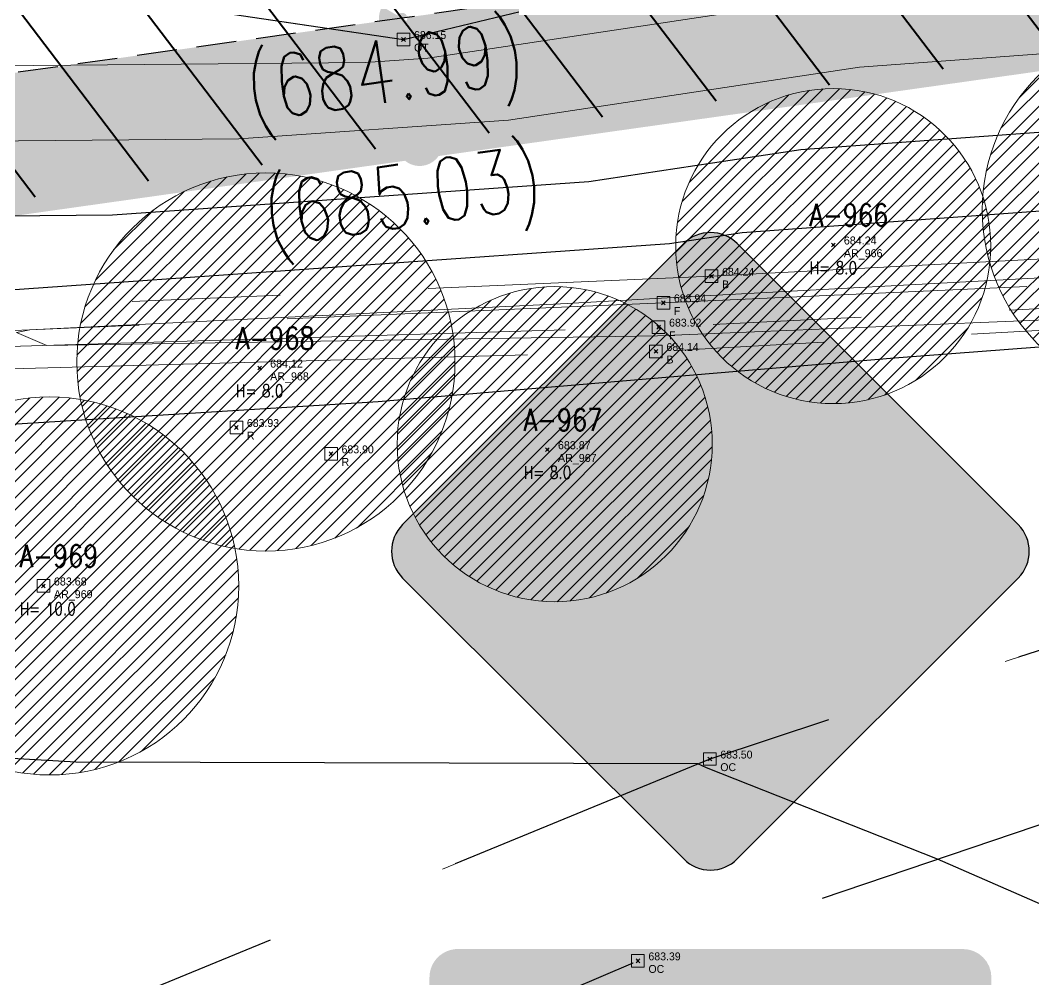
# Model space of a CAD drawing. Extents: x 350769 to 354978, y 6304672 to 6307963.
# Drawn here: x 352659.55 to 352675.63, y 6306005.84 to 6306021.07 of the extents above; entities that cross this region are included whole.
import ezdxf

# ---------------------------------------------------------------- set-up
doc = ezdxf.new("R2010")
doc.units = 0
doc.header["$PDMODE"] = 35
doc.header["$PDSIZE"] = 0.03
for name, pattern in [('CENTER', [50.800000000000004, 31.75, -6.35, 6.35, -6.35]), ('CONTINUOS', [0]), ('DASHDOT', [1, 0.5, -0.25, 0, -0.25]), ('DASHED', [19.049999999999997, 12.7, -6.35]), ('HIDDEN', [9.524999999999999, 6.35, -3.175]), ('PHANTOM', [23.500000000000004, 11.75, -2.35, 2.35, -2.35, 2.35, -2.35])]:
    doc.linetypes.add(name, pattern=pattern)
doc.layers.get('Defpoints').update_dxf_attribs({"linetype": 'CONTINUOUS'})
for name, color, linetype in [('00-S2_ALL AREA APORTANTES', 150, 'CONTINUOUS'), ('00_Señal proy 01', 7, 'CONTINUOUS'), ('01_Dem Ext_Transl_niv.anillo', 130, 'CONTINUOUS'), ('02_Geo ext_Acotamiento', 7, 'CONTINUOUS'), ('02_Geo ext_Eje', 4, 'CONTINUOUS'), ('02_Geo ext_Geometria', 2, 'CONTINUOUS'), ('03_Pav ext_HCV', 34, 'CONTINUOUS'), ('03_Pav ext_Vereda HC', 42, 'CONTINUOUS'), ('03_S2_Pav ext_Borde vereda', 7, 'CONTINUOUS'), ('03_S3_Pav ext_Cota', 2, 'CONTINUOUS'), ('1-ARBOL H1', 7, 'CONTINUOUS'), ('1-ARBOL H2', 1, 'CONTINUOUS'), ('1-ARBOL H3', 241, 'CONTINUOUS'), ('1-ARBOL NOMBRE', 3, 'CONTINUOUS'), ('1-ARBOL PTO', 7, 'CONTINUOUS'), ('1-CAMINO DE TIERRA', 252, 'HIDDEN'), ('1-CANAL', 150, 'PHANTOM'), ('3-CANAL FDO', 141, 'PHANTOM'), ('3-TALUD', 252, 'DASHED'), ('C-TINN', 5, 'CONTINUOUS'), ('C-TOPO-MAJR', 9, 'CONTINUOUS'), ('C-TOPO-MINR', 8, 'CONTINUOUS'), ('MOLINO - SENAMARILLO', 252, 'CONTINUOUS'), ('MOLINO - SENNEGRO', 250, 'CONTINUOUS'), ('SENAMARILLO', 252, 'CONTINUOUS'), ('SENNEGRO', 250, 'CONTINUOUS'), ('V-NODE-TEXT DIC 2012', 31, 'CONTINUOUS')]:
    doc.layers.add(name, color=color, linetype=linetype)
doc.layers.add('0_ASD_LINEA OFICIAL', color=253, linetype='DASHDOT', lineweight=20)
doc.layers.add('0_ASD_TOPOGRAFIA_ELEMENTOS', color=9, linetype='CONTINUOS', lineweight=5, true_color=0xbdbdbd)
doc.layers.get('00_Señal proy 01').off()
doc.styles.add('JPG_2MM', font='simplex.shx', dxfattribs={"height": 1})
doc.styles.add('ROMANS', font='romans.shx', dxfattribs={"width": 0.65})
doc.dimstyles.new('Principal', dxfattribs={"dimscale": 0, "dimtxt": 2, "dimasz": 2, "dimexe": 1, "dimexo": 1, "dimtad": 1, "dimrnd": 0.05, "dimzin": 1, "dimtxsty": 'ROMANS', "dimcen": 2.5, "dimclrt": 2, "dimaunit": 2, "dimadec": 0, "dimazin": 0, "dimtfac": 1, "dimtmove": 0, "dimatfit": 3, "dimfxl": 1, "dimfxlon": 1, "dimarcsym": 0})
pattern_1 = [(0, (0, 0), (0.15875, 0.3175), [0, -0.3175])]

# ---------------------------------------------------------------- blocks, each defined once
blk = doc.blocks.new('PO-14')
at = {"layer": 'MOLINO - SENAMARILLO'}
h = blk.add_hatch(color=40, dxfattribs=at)
h.dxf.hatch_style = 1
edge = h.paths.add_edge_path()
edge.add_line((-4.007261750440309, 0.2364709452709612), (4.007261751038225, 0.2364709433863505))
edge.add_arc((4.007261750748901, -0.2139499017271347), 0.4504208451134852, -3.680349891510559e-08, 89.99999996319639, ccw=False)
edge.add_line((4.457682595862387, -0.2139499020164597), (4.45768259327625, -2.658997619611693))
edge.add_arc((4.007261748947419, -2.65899762056515), 0.4504208443288302, -89.9999997974407, 1.2128447224313277e-07, ccw=False)
edge.add_line((4.007261750539804, -3.109418464893979), (-4.00726175093873, -3.109418462943821))
edge.add_arc((-4.007261750682177, -2.658997617863109), 0.4504208450807128, 179.9999999673655, 269.9999999673654, ccw=False)
edge.add_line((-4.45768259576289, -2.658997617606558), (-4.457682597399987, -0.2139499000117651))
edge.add_arc((-4.007261751532735, -0.2139499005962899), 0.4504208458672514, 89.99999986103768, 179.9999999256454, ccw=False)
at = {"layer": 'MOLINO - SENNEGRO'}
h = blk.add_hatch(color=256, dxfattribs=at)
h.dxf.hatch_style = 1
edge = h.paths.add_edge_path()
edge.add_line((2.217637437535489, -1.864999491607326), (-2.217637440314618, -1.864999490169882))
edge.add_line((-2.217637440314618, -1.864999490169882), (-2.034911951576042, -2.394266539295962))
edge.add_arc((-2.175833365802347, -2.382978972299749), 0.1413727489873345, 237.38515156475, 355.4204819070619, ccw=False)
edge.add_line((-2.252031735397225, -2.502059040435933), (-2.372950399172927, -2.410721873929075))
edge.add_line((-2.372950399172927, -2.410721873929075), (-3.658185595053128, -1.436473758665226))
edge.add_line((-3.658185595053128, -1.436473758665226), (-2.372950398721669, -0.4622256403429074))
edge.add_line((-2.372950398721669, -0.4622256403429073), (-2.252031736348796, -0.3708884759406658))
edge.add_arc((-2.175833366009387, -0.4899685441519583), 0.1413727494518936, 4.579518459802216, 122.6148486730064, ccw=False)
edge.add_line((-2.03491195139228, -0.4786809762163369), (-2.217637438820142, -1.007948025893273))
edge.add_line((-2.217637438820142, -1.007948025893273), (2.217637436808022, -1.007948028232687))
edge.add_line((2.217637436808022, -1.007948028232687), (2.034911950046123, -0.4786809783258321))
edge.add_arc((2.175833364649028, -0.4899685464387704), 0.1413727494518939, 57.38515125490011, 175.4204814681044, ccw=False)
edge.add_line((2.252031735138272, -0.3708884783233559), (2.372950397396218, -0.462225642877748))
edge.add_line((2.372950397396218, -0.462225642877748), (3.658185592501805, -1.436473762817245))
edge.add_line((3.658185592501805, -1.436473762817245), (2.372950395395732, -2.410721876463916))
edge.add_line((2.372950395395732, -2.410721876463916), (2.252031731505102, -2.502059042818624))
edge.add_arc((2.175833362060059, -2.382978974586562), 0.1413727489873338, 184.5795180208444, 302.6148483631562, ccw=False)
edge.add_line((2.034911947819551, -2.394266541405456), (2.217637437535489, -1.864999491607326))
at = {"layer": 'SENAMARILLO'}
h = blk.add_hatch(color=40, dxfattribs=at)
edge = h.paths.add_edge_path()
edge.add_line((4.883599718515017, 6.973786441921517), (0.4246608450523475, 11.43272531538401))
edge.add_arc((-3.9293e-11, 11.0080644702924), 0.6005611265373929, 44.99999999999762, 135.0000000000024)
edge.add_line((-0.4246608451309335, 11.43272531538401), (-4.883599718593426, 6.973786441921517))
edge.add_arc((-4.458938873501785, 6.549125596829876), 0.6005611265374179, 135, 225)
edge.add_line((-4.883599718593426, 6.124464751738236), (-0.4246608451309335, 1.66552587827553))
edge.add_arc((-3.9293e-11, 2.090186723367135), 0.6005611265373929, 224.9999999999976, 315.0000000000024)
edge.add_line((0.4246608450523475, 1.66552587827553), (4.883599718515017, 6.124464751738236))
edge.add_arc((4.458938873423376, 6.549125596829876), 0.6005611265374179, 315, 405)
at = {"layer": 'SENNEGRO'}
h = blk.add_hatch(color=256, dxfattribs=at)
edge = h.paths.add_edge_path()
edge.add_line((4.831642483419785, 6.892786141696901), (0.3727036099570791, 11.35172501515946))
edge.add_arc((0.0143960219110015, 10.99341742711339), 0.5067234505159542, 45, 135)
edge.add_line((-0.3439115661350751, 11.35172501515946), (-4.802850439597568, 6.8927861416969))
edge.add_arc((-4.444542851551419, 6.534478553650824), 0.5067234505159542, 135, 225)
edge.add_line((-4.802850439597496, 6.176170965604746), (-0.3439115661350041, 1.717232092142325))
edge.add_arc((0.0143960219110015, 2.075539680188403), 0.5067234505159542, 225, 315)
edge.add_line((0.3727036099570791, 1.717232092142325), (4.831642483419785, 6.176170965604747))
edge.add_arc((4.473334895373707, 6.534478553650824), 0.5067234505159542, 315, 405)
edge = h.paths.add_edge_path(flags=16)
edge.add_line((4.69893596932873, 6.760079627605846), (0.2399970958660242, 11.21901850106827))
edge.add_arc((0.0143960219110015, 10.99341742711332), 0.3190480984730268, 45, 135)
edge.add_line((-0.2112050520437352, 11.21901850106827), (-4.670143925506228, 6.760079627605845))
edge.add_arc((-4.444542851551419, 6.534478553650895), 0.3190480984730268, 135, 225)
edge.add_line((-4.670143925506441, 6.308877479695944), (-0.2112050520439483, 1.849938606233381))
edge.add_arc((0.0143960219110015, 2.075539680188331), 0.3190480984730268, 225, 315)
edge.add_line((0.2399970958660234, 1.849938606233381), (4.698935969328729, 6.308877479695944))
edge.add_arc((4.473334895373707, 6.534478553650895), 0.3190480984730268, 315, 405)
at = {"layer": 'SENNEGRO', "linetype": 'Continuous'}
for points in [[(-0.7205928540858597, 8.630035524381173), (-1.459597299503693, 8.630035524381173), (-1.291222727787534, 8.946113214795218), (-0.6343454065248926, 8.946113214795218)], [(-0.3551411187928499, 8.630035524381173), (0.3838633266249829, 8.630035524381173), (0.3427997645475296, 8.946113214795218), (-0.3140775567151115, 8.946113214795218)], [(0.7493150619182778, 8.630035524381173), (0.6630676143570255, 8.946113214795218), (1.320014771609538, 8.946113214795218), (1.48831950733611, 8.630035524381173)], [(-2.502527973088226, 4.585693675672042), (-2.350634694994888, 4.975797515409733), (-1.586838473152527, 4.975797515409733), (-1.6895672143366, 4.585693675672042)], [(-1.447306165276518, 4.585693675672042), (-1.356938394309775, 4.975797515409733), (-0.593281844447155, 4.975797515409733), (-0.6343454065248926, 4.585693675672042)], [(-0.3920843574648112, 4.585693675672042), (0.4208764012868151, 4.585693675672042), (0.4208764012868151, 4.975797515409733), (-0.3920843574648112, 4.975797515409733)], [(1.476028373108652, 4.585693675672042), (1.389850761537555, 4.975797515409733), (0.6261942116752195, 4.975797515409733), (0.6631374503471807, 4.585693675672042)], [(2.379356902827022, 4.975797515409733), (1.615560680984944, 4.975797515409733), (1.718289422169017, 4.585833347651907), (2.531250180920359, 4.585833347651907)]]:
    blk.add_hatch(color=256, dxfattribs=at).paths.add_polyline_path(points)
h = blk.add_hatch(color=256, dxfattribs=at)
h.paths.add_polyline_path([(0.2459556692776541, 6.393903600095292, 1), (-0.2171636254553659, 6.393903600095292, 1)])
h.paths.add_polyline_path([(-1.266796185617059, 6.393903600095292, 1), (-1.500595287987145, 6.393903600095292, 1)])
h.paths.add_polyline_path([(1.533866456323517, 6.393903600095292, 1), (1.300066924939283, 6.393903600095292, 1)])
edge = h.paths.add_edge_path()
edge.add_line((-0.2785246925528062, 8.142582039613556), (-0.9794741086624404, 8.142582039613556))
edge.add_line((-0.9794741086622629, 8.142582039613556), (-0.9794741086622629, 8.02769799793169))
edge.add_line((-0.9794741086622629, 8.027697997931707), (-0.7499299707988933, 7.621796778539132))
edge.add_line((-0.7499299707987861, 7.621796778539132), (-1.383695736802067, 6.510691178530188))
edge.add_arc((-1.383496480591313, 6.393804214578671), 0.1168871337865864, 30.632194850782412, 90.0976715322521, ccw=False)
edge.add_line((-1.28292026164275, 6.453361130439419), (-0.6802829201887409, 7.502993690601042))
edge.add_line((-0.6802829201886693, 7.50299369060106), (-0.1446052833406142, 6.562310616361906))
edge.add_line((-0.1446052833404723, 6.562310616361906), (-0.0471889906863055, 6.621544201205669))
edge.add_line((-0.0471889906864122, 6.621544201205669), (-0.5777158810262569, 7.560323738691811))
edge.add_line((-0.5777158810263989, 7.560323738691811), (0.6152417993620929, 7.560323738691811))
edge.add_line((0.6152417993621642, 7.560323738691811), (0.0782204895120986, 6.617401209449117))
edge.add_line((0.0782204895121339, 6.617401209449118), (0.175412836665936, 6.560071161358349))
edge.add_line((0.1754128366659362, 6.560071161358349), (0.7178088385245769, 7.502993690601061))
edge.add_line((0.7178088385244346, 7.50299369060106), (1.316415160972092, 6.453585075939785))
edge.add_arc((1.416686649584556, 6.394105781953622), 0.1165854100718778, 89.97243190046868, 149.3243229564818, ccw=False)
edge.add_line((1.416742745131, 6.510691178530188), (0.7834248701283776, 7.621796778539132))
edge.add_line((0.783424870128484, 7.621796778539132), (0.8817369447841452, 7.794010868311767))
edge.add_line((0.8817369447841452, 7.794010868311767), (1.18518309776449, 7.794010868311767))
edge.add_line((1.185183097764348, 7.794010868311767), (1.185183097764348, 8.027697997931707))
edge.add_line((1.185183097764348, 8.027697997931707), (0.4842336816547138, 7.908894909993635))
edge.add_line((0.4842336816548913, 7.908894909993635), (0.4842336816548913, 7.794010868311768))
edge.add_line((0.4842336816548913, 7.794010868311767), (0.7464738625700502, 7.794010868311767))
edge.add_line((0.7464738625699789, 7.794010868311767), (0.680857830966107, 7.675207780373678))
edge.add_line((0.6808578309662137, 7.675207780373678), (-0.6475868771367739, 7.675207780373678))
edge.add_line((-0.6475868771367734, 7.675207780373678), (-0.8442110264480247, 8.02769799793169))
edge.add_line((-0.8442110264480958, 8.027697997931707), (-0.2785246925526279, 8.027697997931707))
edge.add_line((-0.2785246925528062, 8.027697997931707), (-0.2785246925528062, 8.142582039613556))
h = blk.add_hatch(color=256, dxfattribs=at)
h.paths.add_polyline_path([(-2.314749154526107, 6.393903600095292, 1), (-0.4526423190783824, 6.393903600095292, 1)])
h.paths.add_polyline_path([(-0.5657347967573321, 6.393903600095292, -1), (-2.201656676847157, 6.393903600095292, -1)], flags=16)
h.paths.add_polyline_path([(-1.266796185617059, 6.393903600095292, -1), (-1.500595287987145, 6.393903600095292, -1)], flags=0)
h.paths.add_polyline_path([(0.4859132729075375, 6.393903600095292, 1), (2.348020108355263, 6.393903600095292, 1)])
h.paths.add_polyline_path([(2.234927630676313, 6.393903600095292, -1), (0.5990057505864872, 6.393903600095292, -1)], flags=16)
h.paths.add_polyline_path([(1.533866456323517, 6.393903600095292, -1), (1.300066924939283, 6.393903600095292, -1)], flags=0)
at = {"layer": 'MOLINO - SENNEGRO', "const_width": 0.1801683379612378}
blk.add_lwpolyline([(-4.007261751013832, 6.787499e-10), (4.007261750982622, -1.2058607e-09, -0.4142135623730964), (4.221211651270176, -0.2139499018645643), (4.221211648684038, -2.658997619361577, -0.4142135619576204), (4.007261749703803, -2.872947520301768), (-4.007261750881189, -2.87294751835161, -0.4142135623730955), (-4.221211651170679, -2.658997617741247), (-4.221211652807775, -0.2139498998534344, -0.4142135627033665)], format="xyb", close=True, dxfattribs=at)
at = {"layer": 'SENAMARILLO'}
blk.add_lwpolyline([(4.883599718515017, 6.973786441921517), (0.4246608450523475, 11.43272531538401, 0.4142135623731195), (-0.4246608451309335, 11.43272531538401), (-4.883599718593426, 6.973786441921517, 0.414213562373095), (-4.883599718593426, 6.124464751738236), (-0.4246608451309335, 1.66552587827553, 0.4142135623731195), (0.4246608450523475, 1.66552587827553), (4.883599718515017, 6.124464751738236, 0.414213562373095)], format="xyb", close=True, dxfattribs=at)
blk = doc.blocks.new('*D990')
at = {"layer": '02_Geo ext_Geometria', "color": 0, "lineweight": -2, "transparency": 16777216}
blk.add_line((352576.0221645581, 6306008.910445374), (352574.4402151746, 6306014.447216901), dxfattribs=at)
at = {"layer": '02_Geo ext_Geometria', "color": 0, "transparency": 16777216}
blk.add_solid([(352574.6004690537, 6306014.493004148), (352574.2799612952, 6306014.401429654), (352574.1654916927, 6306015.408740176)], dxfattribs=at)
at = {"layer": 'Defpoints', "color": 0, "transparency": 16777216}
for p in [(352574.1654916927, 6306015.408740176), (352689.6646692034, 6305611.165365393)]:
    blk.add_point(p, dxfattribs=at)
at = {"layer": '02_Geo ext_Geometria', "color": 2, "transparency": 16777216, "insert": (352576.2819173322, 6306011.305507319), "char_height": 1, "attachment_point": 5, "rotation": 285.94553616867836, "style": 'ROMANS'}
blk.add_mtext('R420,40', dxfattribs=at)
blk = doc.blocks.new('*D1163')
at = {"layer": '02_Geo ext_Acotamiento', "color": 0, "lineweight": -2, "transparency": 16777216}
blk.add_line((352570.5029482367, 6306007.291925679), (352568.844169142, 6306012.80616676), dxfattribs=at)
at = {"layer": '02_Geo ext_Acotamiento', "color": 0, "transparency": 16777216}
blk.add_solid([(352569.0037709098, 6306012.854177732), (352568.6845673742, 6306012.758155787), (352568.556103308, 6306013.763777367)], dxfattribs=at)
at = {"layer": 'Defpoints', "color": 0, "transparency": 16777216}
for p in [(352568.556103308, 6306013.763777367), (352689.6646692031, 6305611.165365385)]:
    blk.add_point(p, dxfattribs=at)
at = {"layer": '02_Geo ext_Acotamiento', "color": 2, "transparency": 16777216, "insert": (352570.7293752381, 6306009.690367682), "char_height": 1, "attachment_point": 5, "rotation": 286.742195705533, "style": 'ROMANS'}
blk.add_mtext('R420,40', dxfattribs=at)
blk = doc.blocks.new('A$C27410629')
at = {"layer": '0_ASD_LINEA OFICIAL', "ltscale": 8}
blk.add_lwpolyline([(329.8150799274445, 1226.935406510711, 0.5, 0.5, 0.0079173357297827), (341.9242357289513, 1231.194686628496, 0.5, 0.5, -0.0403444595114676), (405.0949614570582, 1249.329495846422, 0.5, 0.5, 0), (406.0664454449125, 1249.524144371034, 0.5, 0.5, 0), (504.3873910620769, 1263.407003486325, 0, 0, 0)], format="xyseb", dxfattribs=at)
blk = doc.blocks.new('*D1284')
at = {"layer": '02_Geo ext_Acotamiento', "color": 0, "lineweight": -2, "transparency": 16777216}
blk.add_line((352572.3044095019, 6306010.520590674), (352570.7031370797, 6306016.051804774), dxfattribs=at)
at = {"layer": '02_Geo ext_Acotamiento', "color": 0, "transparency": 16777216}
blk.add_solid([(352570.8632301074, 6306016.098151297), (352570.5430440523, 6306016.005458249), (352570.4250579328, 6306017.012362938)], dxfattribs=at)
at = {"layer": 'Defpoints', "color": 0, "transparency": 16777216}
for p in [(352570.4250579328, 6306017.012362938), (352668.7316218592, 6305677.435758144)]:
    blk.add_point(p, dxfattribs=at)
at = {"layer": '02_Geo ext_Acotamiento', "color": 2, "transparency": 16777216, "insert": (352572.5557978822, 6306012.916544995), "char_height": 1, "attachment_point": 5, "rotation": 286.14559560119756, "style": 'ROMANS'}
blk.add_mtext('R353,50', dxfattribs=at)
blk = doc.blocks.new('*D1285')
at = {"layer": '02_Geo ext_Acotamiento', "color": 0, "lineweight": -2, "transparency": 16777216}
blk.add_line((352571.7078493389, 6306017.609632175), (352570.1212967744, 6306023.145086422), dxfattribs=at)
at = {"layer": '02_Geo ext_Acotamiento', "color": 0, "transparency": 16777216}
blk.add_solid([(352570.2815125268, 6306023.191006901), (352569.9610810217, 6306023.099165943), (352569.8457738976, 6306024.106380936)], dxfattribs=at)
at = {"layer": 'Defpoints', "color": 0, "transparency": 16777216}
for p in [(352569.8457738976, 6306024.106380936), (352673.9862456541, 6305660.762090027)]:
    blk.add_point(p, dxfattribs=at)
at = {"layer": '02_Geo ext_Acotamiento', "color": 2, "transparency": 16777216, "insert": (352571.9656105717, 6306020.004909273), "char_height": 1, "attachment_point": 5, "rotation": 285.99317661795897, "style": 'ROMANS'}
blk.add_mtext('R377,95', dxfattribs=at)
blk = doc.blocks.new('TOPOGRAFIA')
at = {"layer": '0_ASD_TOPOGRAFIA_ELEMENTOS', "true_color": 0xf26507}
h = blk.add_hatch(dxfattribs=at)
h.set_pattern_fill('ANSI31', color=30, scale=0.1)
h.set_pattern_definition([(45, (384375.0410998072, 6301278.305772894), (-0.2245064030267289, 0.2245064030267289), [])])
edge = h.paths.add_edge_path()
edge.add_arc((390677.815317148, 6303018.057949209), 3, 0, 360)
h = blk.add_hatch(dxfattribs=at)
h.set_pattern_fill('ANSI31', color=30, scale=0.1)
h.set_pattern_definition([(45, (384369.6775148462, 6301277.733957533), (-0.2245064030267289, 0.2245064030267289), [])])
edge = h.paths.add_edge_path()
edge.add_arc((390672.4517321871, 6303017.486133846), 2.5, 0, 360)
h = blk.add_hatch(dxfattribs=at)
h.set_pattern_fill('ANSI31', color=30, scale=0.1)
h.set_pattern_definition([(45, (384360.6760817078, 6301275.894159288), (-0.2245064030267289, 0.2245064030267289), [])])
edge = h.paths.add_edge_path()
edge.add_arc((390663.4502990487, 6303015.646335602), 3, 0, 360)
h = blk.add_hatch(dxfattribs=at)
h.set_pattern_fill('ANSI31', color=30, scale=0.1)
h.set_pattern_definition([(45, (384365.2582998267, 6301274.589771687), (-0.2245064030267289, 0.2245064030267289), [])])
edge = h.paths.add_edge_path()
edge.add_arc((390668.0325171675, 6303014.341948001), 2.5, 0, 360)
h = blk.add_hatch(dxfattribs=at)
h.set_pattern_fill('ANSI31', color=30, scale=0.1)
h.set_pattern_definition([(45, (384357.2457826591, 6301272.339823687), (-0.2245064030267289, 0.2245064030267289), [])])
edge = h.paths.add_edge_path()
edge.add_arc((390660.02, 6303012.092), 3, 0, 360)
at = {"layer": '0_ASD_TOPOGRAFIA_ELEMENTOS', "color": 30, "true_color": 0xf26507}
for centre, radius in [((390677.815317148, 6303018.057949209), 3), ((390672.4517321871, 6303017.486133846), 2.5), ((390663.4502990487, 6303015.646335602), 3), ((390668.0325171675, 6303014.341948001), 2.5), ((390660.02, 6303012.092, 683.68), 3)]:
    blk.add_circle(centre, radius, dxfattribs=at)
at = {"layer": '1-ARBOL H1', "color": 9, "lineweight": 0, "true_color": 0xbdbdbd}
for p in [(390672.453, 6303017.504), (390663.351, 6303015.55), (390667.917, 6303014.255), (390659.92, 6303012.092)]:
    blk.add_point(p, dxfattribs=at)
at = {"layer": '1-ARBOL PTO', "color": 9, "lineweight": 0, "true_color": 0xbdbdbd}
for p in [(390672.453, 6303017.504), (390663.351, 6303015.55), (390667.917, 6303014.255), (390659.92, 6303012.092)]:
    blk.add_point(p, dxfattribs=at)
at = {"layer": '1-CAMINO DE TIERRA', "color": 9, "lineweight": 0, "true_color": 0xbdbdbd, "flags": 128}
for points in [[(390709.086, 6303018.824), (390693.968, 6303016.629), (390684.549, 6303013.978999999), (390670.493, 6303009.345), (390661.138, 6303005.491), (390648.6370000001, 6302999.874), (390638.925, 6302995.107999999), (390627.972, 6302989.51), (390615.243, 6302983.267999999), (390607.64, 6302979.815)], [(390629.0170000001, 6302987.295), (390639.7, 6302992.616), (390649.72, 6302997.466), (390662.0720000001, 6303003.05), (390669.353, 6303006.142000001), (390683.4420000001, 6303010.918), (390694.345, 6303013.94), (390709.4970000001, 6303015.568)]]:
    blk.add_lwpolyline(points, dxfattribs=at)
at = {"layer": '1-CANAL', "color": 9, "lineweight": 0, "true_color": 0xbdbdbd, "flags": 128}
blk.add_lwpolyline([(390620.343, 6303035.075), (390626.436, 6303023.125), (390630.107, 6303017.471), (390634.145, 6303014.429), (390640.8, 6303014.04), (390646.803, 6303014.319), (390658.6110000001, 6303015.517999999), (390669.639, 6303015.813999999), (390679.101, 6303016.331), (390691.95, 6303018.073), (390701.061, 6303020.135), (390701.22, 6303020.823), (390700.857, 6303021.453), (390691.575, 6303019.136), (390679.304, 6303017.467999999), (390670.521, 6303017.007), (390658.5520000001, 6303016.486), (390646.95, 6303015.304), (390640.777, 6303014.697000001), (390634.419, 6303015.245), (390630.848, 6303018.057999999), (390627.2800000001, 6303023.563999999), (390621.569, 6303035.183999999)], dxfattribs=at)
at = {"layer": '3-CANAL FDO', "color": 9, "lineweight": 0, "true_color": 0xbdbdbd, "flags": 128}
blk.add_lwpolyline([(390620.768, 6303034.884), (390626.8, 6303023.292), (390630.3020000001, 6303017.712), (390634.4370000001, 6303014.488), (390640.813, 6303014.195), (390646.883, 6303014.727999999), (390658.57, 6303015.866), (390669.6810000001, 6303016.2), (390679.3370000001, 6303016.668), (390691.554, 6303018.37), (390700.6060000001, 6303020.338), (390700.5770000001, 6303020.895), (390691.5670000001, 6303018.618), (390679.2070000001, 6303017.011), (390669.7570000001, 6303016.586), (390658.553, 6303016.107999999), (390647.006, 6303015.15), (390640.724, 6303014.481000001), (390634.3610000001, 6303015.007999999), (390630.5460000001, 6303017.911), (390627.0520000001, 6303023.443), (390620.94, 6303035.466)], dxfattribs=at)
at = {"layer": '3-TALUD', "color": 9, "lineweight": 0, "true_color": 0xbdbdbd, "flags": 128}
blk.add_lwpolyline([(390629.1370000001, 6303032.052), (390630.816, 6303027.379), (390634.161, 6303022.458), (390638.524, 6303020.378), (390647.728, 6303021.149), (390656.919, 6303022.058999999), (390665.634, 6303020.765), (390674.729, 6303022.956), (390683.5870000001, 6303024.326), (390692.294, 6303024.422999999), (390700.074, 6303025.517999999), (390703.536, 6303027.126), (390705.913, 6303031.415), (390705.87, 6303035.595), (390705.578, 6303039.153), (390704.93, 6303044.987000001)], dxfattribs=at)
at = {"layer": 'C-TINN', "color": 9, "linetype": 'Continuous', "lineweight": 0, "true_color": 0xbdbdbd}
for points, elevation in [([(390665.5340000001, 6303020.665), (390665.5340000001, 6303020.864999999), (390665.734, 6303020.864999999), (390665.734, 6303020.665), (390665.5340000001, 6303020.665)], 686.151), ([(390670.4210000001, 6303016.907000001), (390670.4210000001, 6303017.107), (390670.621, 6303017.107), (390670.621, 6303016.907000001), (390670.4210000001, 6303016.907000001)], 684.238), ([(390669.657, 6303016.486), (390669.657, 6303016.686), (390669.857, 6303016.686), (390669.857, 6303016.486), (390669.657, 6303016.486)], 683.939), ([(390669.581, 6303016.100000001), (390669.581, 6303016.3), (390669.781, 6303016.3), (390669.781, 6303016.100000001), (390669.581, 6303016.100000001)], 683.924), ([(390669.5390000001, 6303015.714000001), (390669.5390000001, 6303015.914), (390669.739, 6303015.914), (390669.739, 6303015.714000001), (390669.5390000001, 6303015.714000001)], 684.135), ([(390662.8820000001, 6303014.507), (390662.8820000001, 6303014.706999999), (390663.082, 6303014.706999999), (390663.082, 6303014.507), (390662.8820000001, 6303014.507)], 683.931), ([(390664.384, 6303014.089000001), (390664.384, 6303014.289), (390664.584, 6303014.289), (390664.584, 6303014.089000001), (390664.384, 6303014.089000001)], 683.898), ([(390659.82, 6303011.992000001), (390659.82, 6303012.192), (390660.02, 6303012.192), (390660.02, 6303011.992000001), (390659.82, 6303011.992000001)], 683.68), ([(390670.3930000001, 6303009.245), (390670.3930000001, 6303009.444999999), (390670.593, 6303009.444999999), (390670.593, 6303009.245), (390670.3930000001, 6303009.245)], 683.505), ([(390669.2530000001, 6303006.042), (390669.2530000001, 6303006.242), (390669.453, 6303006.242), (390669.453, 6303006.042), (390669.2530000001, 6303006.042)], 683.39)]:
    blk.add_lwpolyline(points, dxfattribs=dict(at, elevation=elevation))
for p in [(390665.634, 6303020.765, 686.151), (390670.521, 6303017.007, 684.238), (390669.757, 6303016.586, 683.939), (390669.681, 6303016.2, 683.924), (390669.639, 6303015.814, 684.135), (390662.982, 6303014.607, 683.931), (390664.484, 6303014.189, 683.898), (390659.92, 6303012.092, 683.68), (390670.493, 6303009.345, 683.505), (390669.353, 6303006.142, 683.39)]:
    blk.add_point(p, dxfattribs=at)
at = {"layer": 'C-TOPO-MAJR', "color": 9, "linetype": 'Continuous', "lineweight": -3, "true_color": 0xbdbdbd, "elevation": 685}
blk.add_lwpolyline([(390698.5546388992, 6303022.251553365), (390691.7540634072, 6303020.452701299), (390689.6381550763, 6303020.394415768), (390680.5481734587, 6303019.460188088), (390677.6692313625, 6303019.429007713), (390671.9385490716, 6303019.011039788), (390668.574374804, 6303018.503913748), (390661.0156532579, 6303017.97455864), (390658.1235119659, 6303017.948317094)], dxfattribs=at)
at = {"layer": 'C-TOPO-MINR', "color": 9, "linetype": 'Continuous', "lineweight": 0, "true_color": 0xbdbdbd}
for points, elevation in [([(390657.425648718, 6303020.329941026), (390665.0281178471, 6303020.398921246), (390666.0197485625, 6303020.468367485), (390673.7988496906, 6303021.641013263)], 686), ([(390657.7745803419, 6303019.139129059), (390663.0218855525, 6303019.186739943), (390667.2970616833, 6303019.486140616), (390672.8686993811, 6303020.326026525), (390676.6891542417, 6303020.604671808), (390681.2940808081, 6303020.654545455), (390688.1528445519, 6303021.359458535)], 685.5), ([(390682.3808024692, 6303016.868020576), (390691.73121, 6303018.2370925), (390696.0727931035, 6303019.151803879), (390700.8698782816, 6303020.220269689), (390700.9207721519, 6303020.58663924), (390700.8891915368, 6303020.860042316), (390700.7003131313, 6303021.140745454), (390697.1097985866, 6303020.2175053), (390691.5699381818, 6303018.808247273), (390684.8356793478, 6303017.98675), (390679.2484758621, 6303017.206406897), (390676.2316850829, 6303017.009629834), (390669.9128662208, 6303016.671889632), (390668.2279060403, 6303016.572353467), (390659.7063529412, 6303016.157205882), (390659.4915060241, 6303016.115759037), (390659.9748390805, 6303015.908229886), (390669.665872038, 6303016.060966825), (390674.7947142857, 6303016.271114286), (390679.1853798883, 6303016.45149162), (390682.3808024692, 6303016.868020576)], 684)]:
    blk.add_lwpolyline(points, dxfattribs=dict(at, elevation=elevation))
at = {"layer": 'C-TOPO-MINR', "color": 9, "linetype": 'Continuous', "lineweight": -3, "true_color": 0xbdbdbd}
for points, elevation in [([(390700.1468664932, 6303021.699303458), (390691.6167448435, 6303019.442961039), (390691.1234656006, 6303019.429373001), (390679.8022661094, 6303018.265830722), (390678.6493084833, 6303018.253343617), (390671.0083987622, 6303017.69605305), (390669.8516879248, 6303017.521686879), (390659.0094209632, 6303016.762377337)], 684.5), ([(390693.6989333334, 6303016.821533334), (390686.889793722, 6303016.379327354), (390686.6093636364, 6303016.363), (390680.2114203822, 6303015.851611465), (390678.4299896907, 6303016.090505155), (390673.4230754717, 6303015.706), (390665.233632353, 6303015.01525), (390661.9898980264, 6303014.813773027), (390657.7755953757, 6303014.556265896)], 684), ([(390692.997768116, 6303008.070840579), (390685.0594421769, 6303006.609596372), (390684.4092725528, 6303006.430213052), (390682.3998358975, 6303005.966753846), (390678.0793621622, 6303006.020637838), (390674.1069570552, 6303007.753533742), (390670.4434347826, 6303009.20573913), (390670.3059000001, 6303009.26792), (390660.4358588236, 6303009.296282353), (390656.2037297298, 6303009.540378379)], 683.5)]:
    blk.add_lwpolyline(points, dxfattribs=dict(at, elevation=elevation))
at = {"layer": 'V-NODE-TEXT DIC 2012', "color": 9, "lineweight": 0, "true_color": 0xbdbdbd}
for p in [(390665.634, 6303020.765), (390672.453, 6303017.504), (390670.521, 6303017.007), (390669.757, 6303016.586), (390669.681, 6303016.2), (390669.639, 6303015.814), (390663.351, 6303015.55), (390662.982, 6303014.607), (390664.484, 6303014.189), (390667.917, 6303014.255), (390659.92, 6303012.092), (390670.493, 6303009.345), (390669.353, 6303006.142)]:
    blk.add_point(p, dxfattribs=at)
at = {"layer": '1-ARBOL H2', "color": 9, "lineweight": 0, "true_color": 0xbdbdbd, "style": 'ROMANS', "width": 0.8}
for p in [(390672.0760668353, 6303017.042000005), (390662.9740668353, 6303015.088000005), (390667.5400668355, 6303013.793000005), (390659.5430668353, 6303011.630000005)]:
    blk.add_text('H=', height=0.2, dxfattribs=at).set_placement(p)
at = {"layer": '1-ARBOL H3', "color": 9, "lineweight": 0, "true_color": 0xbdbdbd, "style": 'ROMANS', "width": 0.8}
for s, p in [('8.0', (390672.4891939024, 6303017.042000006)), ('8.0', (390663.3871939024, 6303015.088000006)), ('8.0', (390667.9531939024, 6303013.793000006)), ('10.0', (390659.9561939024, 6303011.630000005))]:
    blk.add_text(s, height=0.2, dxfattribs=at).set_placement(p)
at = {"layer": '1-ARBOL NOMBRE', "color": 9, "lineweight": 0, "true_color": 0xbdbdbd, "style": 'ROMANS', "width": 0.8}
for s, p in [('A-966', (390672.0760668353, 6303017.804000002)), ('A-968', (390662.9740668353, 6303015.850000002)), ('A-967', (390667.5400668355, 6303014.555000002)), ('A-969', (390659.5430668353, 6303012.392000002))]:
    blk.add_text(s, height=0.35, dxfattribs=at).set_placement(p)
at = {"layer": 'V-NODE-TEXT DIC 2012', "color": 9, "lineweight": 0, "true_color": 0xbdbdbd}
for s, height, p in [('686.15', 0.125, (390665.8007893219, 6303020.773210677)), ('OT', 0.125, (390665.8007893219, 6303020.573210678)), ('684.24', 0.127, (390672.6197893219, 6303017.511210677)), ('AR_966', 0.127, (390672.6197893219, 6303017.309210678)), ('684.24', 0.125, (390670.6877893219, 6303017.015210678)), ('B', 0.125, (390670.6877893219, 6303016.815210679)), ('683.94', 0.125, (390669.9237893219, 6303016.594210678)), ('F', 0.125, (390669.9237893219, 6303016.394210679)), ('683.92', 0.125, (390669.8477893219, 6303016.208210678)), ('F', 0.125, (390669.8477893219, 6303016.008210679)), ('684.14', 0.125, (390669.8057893219, 6303015.822210678)), ('684.12', 0.127, (390663.5177893219, 6303015.557210677)), ('B', 0.125, (390669.8057893219, 6303015.622210679)), ('AR_968', 0.127, (390663.5177893219, 6303015.355210678)), ('683.93', 0.125, (390663.1487893219, 6303014.615210677)), ('R', 0.125, (390663.1487893219, 6303014.415210678)), ('683.90', 0.125, (390664.6507893219, 6303014.197210678)), ('683.87', 0.127, (390668.0837893219, 6303014.262210677)), ('AR_967', 0.127, (390668.0837893219, 6303014.060210678)), ('R', 0.125, (390664.6507893219, 6303013.997210679)), ('683.68', 0.127, (390660.0867893219, 6303012.099210678)), ('AR_969', 0.127, (390660.0867893219, 6303011.897210678)), ('683.50', 0.125, (390670.6597893219, 6303009.353210677)), ('OC', 0.125, (390670.6597893219, 6303009.153210678)), ('683.39', 0.125, (390669.5197893219, 6303006.150210678)), ('OC', 0.125, (390669.5197893219, 6303005.950210678))]:
    blk.add_text(s, height=height, dxfattribs=at).set_placement(p)

msp = doc.modelspace()

# ---------------------------------------------------------------- hatches: boundary and pattern name
at = {"layer": '00-S2_ALL AREA APORTANTES', "linetype": 'DASHED', "lineweight": 40, "ltscale": 0.25}
h = msp.add_hatch(dxfattribs=at)
h.set_pattern_fill('ANSI31', color=40, scale=0.5, angle=82.24516604670927)
h.set_pattern_definition([(127.2451660467093, (0, 0), (-1.263734244477452, -0.9607975902004564), [])])
h.paths.add_polyline_path([(352681.4700482321, 6306033.947717744), (352654.0520196788, 6306030.076308399), (352655.799676479, 6306017.699083521), (352683.2177050325, 6306021.570492866)])
at = {"layer": '03_Pav ext_HCV'}
h = msp.add_hatch(dxfattribs=at)
h.set_pattern_fill('SWAMP', color=256, scale=0.025, angle=-5.878428e-10, style=0)
h.set_pattern_definition([(359.9999999994121, (0, 0), (0.3175000000056422, 0.5499261309017425), [0.079375, -0.555625]), (90, (0.0396875, -4.072e-13), (-0.3174999999943578, 0.5499261309082575), [0.0396875, -1.06016476181]), (90, (0.049609375, -5.09e-13), (-0.3174999999943578, 0.5499261309082575), [0.03175, -1.06810226181]), (90, (0.029765625, -3.054e-13), (-0.3174999999943578, 0.5499261309082575), [0.03175, -1.06810226181]), (59.99999999941215, (0.05953125, -6.108e-13), (-0.3174999995629745, 0.5499261311573168), [0.0254, -0.6096]), (119.9999999994121, (0.01984375, -2.036e-13), (-0.6349999995686166, 2.555744e-10), [0.0254, -0.6095999999999999])])
edge = h.paths.add_edge_path()
edge.add_arc((352695.6228278121, 6305975.85554616), 52.49999999651592, 90.15910991936789, 98.03670583891278, ccw=False)
edge.add_arc((352695.3284670434, 6306081.855137437), 53.49999999947075, 270.1591099180266, 278.1028961549432)
edge.add_line((352702.8693602514, 6306028.889252855), (352706.0136189333, 6306029.333188209))
edge.add_line((352706.0136189333, 6306029.333188209), (352705.9856154933, 6306029.531218028))
edge.add_line((352705.9856154933, 6306029.531218028), (352704.2032925461, 6306029.279573285))
edge.add_line((352704.2032925461, 6306029.279573285), (352703.2511160003, 6306036.012576957))
edge.add_line((352703.2511160003, 6306036.012576957), (352702.0188872132, 6306044.725878061))
edge.add_line((352702.0188872132, 6306044.725878061), (352703.8011654631, 6306044.977517299))
edge.add_line((352703.8011654631, 6306044.977517299), (352703.773204849, 6306045.175553165))
edge.add_line((352703.773204849, 6306045.175553165), (352700.3934077578, 6306044.698360805))
edge.add_arc((352708.7779693852, 6305985.792086722), 59.50000000028207, 98.10091267222911, 105.9121530044085)
edge.add_arc((352679.7166693964, 6306087.730503638), 46.50000000145129, 278.03645094313157, 285.91215300661685, ccw=False)
edge.add_line((352686.2175121692, 6306041.687164887), (352639.6351929856, 6306035.110011804))
edge.add_line((352639.6351929856, 6306035.110011804), (352606.2230754346, 6306030.392566704))
edge.add_arc((352596.4368605051, 6306099.705119715), 70.00000005380134, 271.4853621242566, 278.03645093934756, ccw=False)
edge.add_arc((352600.0018186228, 6305960.597349328), 69.1534494366037, 91.45045642228507, 104.4748563886432)
edge.add_line((352582.7165599254, 6306027.555690113), (352582.7637162774, 6306027.36655901))
edge.add_line((352582.7637162774, 6306027.36655901), (352584.5106173158, 6306027.800539543))
edge.add_line((352584.5106173158, 6306027.800539543), (352586.1574121141, 6306021.195700438))
edge.add_line((352586.1574121141, 6306021.195700438), (352586.7232885007, 6306021.335719549))
edge.add_line((352586.7232885007, 6306021.335719549), (352590.8544985202, 6306021.398619752))
edge.add_arc((352590.8663507516, 6306020.798736827), 0.6000000001080056, -63.2212000676945, 91.13187835353392, ccw=False)
edge.add_line((352591.1366790977, 6306020.263085274), (352587.502146802, 6306018.437976366))
edge.add_line((352587.502146802, 6306018.437976366), (352586.6893552668, 6306018.235521358))
edge.add_line((352586.6893552668, 6306018.235521358), (352588.3263039394, 6306011.670172343))
edge.add_line((352588.3263039394, 6306011.670172343), (352586.5827429757, 6306011.218601814))
edge.add_line((352586.5827429757, 6306011.218601814), (352586.6331052531, 6306011.025046549))
edge.add_arc((352655.5485133363, 6305772.515255022), 248.2664981939714, 98.86355153155228, 106.1162073025364, ccw=False)
edge.add_line((352617.2951473996, 6306017.816975603), (352641.5924359696, 6306021.247501212))
edge.add_line((352641.5924359696, 6306021.247501212), (352688.282935351, 6306027.839928221))
edge = h.paths.add_edge_path(flags=16)
edge.add_arc((352710.1973540727, 6305985.371992292), 53.11479439390379, 97.81937221579312, 105.0371406437207, ccw=False)
edge.add_line((352702.9710573276, 6306037.992919867), (352703.1129390418, 6306037.003681069))
edge.add_line((352703.1129390418, 6306037.003681069), (352703.112985636, 6306037.003351058))
edge.add_line((352703.112985636, 6306037.003351058), (352703.2550507675, 6306035.984753543))
edge.add_arc((352695.9715778618, 6306088.826736871), 53.34158021342433, 270.65045146726897, 277.8479116033116, ccw=False)
edge.add_arc((352696.5726847316, 6306036.088577505), 0.599999999917819, 105.0409264166529, 270.42413250202037, ccw=False)
at = {"layer": '03_Pav ext_Vereda HC'}
h = msp.add_hatch(dxfattribs=at)
h.set_pattern_fill('DOTS', color=256, scale=0.2, style=0)
h.set_pattern_definition(pattern_1)
edge = h.paths.add_edge_path()
edge.add_line((352703.4231398524, 6306047.650922799), (352703.7172836209, 6306045.571624896))
edge.add_line((352703.7172836209, 6306045.571624896), (352707.6780010331, 6306046.130837192))
edge.add_line((352707.6780010331, 6306046.130837192), (352706.7613178024, 6306052.61221841))
edge.add_line((352706.7613178024, 6306052.61221841), (352704.7789952164, 6306052.346499193))
edge.add_line((352704.7789952164, 6306052.346499193), (352705.1234542672, 6306049.910770163))
edge.add_line((352705.1234542672, 6306049.910770163), (352704.7974891174, 6306049.864802835))
edge.add_line((352704.7974891174, 6306049.864802835), (352605.845947787, 6306035.893869592))
edge.add_arc((352689.8269849572, 6305610.553489762), 433.5519038335603, 101.1690651233866, 102.6021311798104)
edge.add_line((352595.2348293417, 6306033.660541717), (352595.6981481941, 6306031.714750792))
edge.add_arc((352689.8269849693, 6305610.553489767), 431.551903831639, 101.17631749834283, 102.598463484136, ccw=False)
edge.add_line((352606.1797675516, 6306033.921165339), (352703.4231398524, 6306047.650922799))
edge = h.paths.add_edge_path()
edge.add_arc((352405.9232446, 6306371.355446095), 378.50000000726, 289.44189965681994, 290.0475916589092, ccw=False)
edge.add_line((352531.9072759763, 6306014.43770509), (352532.5679948469, 6306012.549987328))
edge.add_arc((352405.9232446787, 6306371.35544612), 380.5000000049515, 289.4411039732285, 290.0493536249592)
edge.add_line((352536.3698511003, 6306013.914635807), (352535.6732577755, 6306015.789440849))
edge = h.paths.add_edge_path()
edge.add_line((352578.4074838122, 6306027.477461996), (352582.2739194858, 6306028.488174673))
edge.add_line((352582.2739194858, 6306028.488174673), (352582.2735466855, 6306028.489593998))
edge.add_arc((352695.6574150563, 6305586.721125475), 456.0869230611745, 103.5396469629236, 104.39476836692091, ccw=False)
edge.add_line((352588.8791843916, 6306030.132549373), (352588.4159086673, 6306032.078159176))
edge.add_arc((352689.8269848596, 6305610.553490033), 433.5519035480428, 103.5272370596859, 109.9019821663102)
edge.add_line((352542.2406797644, 6306018.21209183), (352542.9372858721, 6306016.337252383))
edge.add_arc((352690.61426378, 6305608.175091193), 434.0562632094287, 104.981518227343, 109.8906089499317, ccw=False)
h = msp.add_hatch(dxfattribs=at)
h.set_pattern_fill('DOTS', color=256, scale=0.2, style=0)
h.set_pattern_definition(pattern_1)
edge = h.paths.add_edge_path()
edge.add_line((352708.350524546, 6306025.119232051), (352708.6131484506, 6306025.156224338))
edge.add_line((352708.6131484506, 6306025.156224338), (352709.4927218606, 6306019.014929595))
edge.add_line((352709.4927218606, 6306019.014929595), (352711.4741742484, 6306019.286802134))
edge.add_line((352711.4741742484, 6306019.286802134), (352710.0305056714, 6306029.495230259))
edge.add_line((352710.0305056714, 6306029.495230259), (352706.0696310923, 6306028.937129316))
edge.add_line((352706.0696310923, 6306028.937129316), (352706.3637178176, 6306026.857591641))
edge.add_line((352706.3637178176, 6306026.857591641), (352622.7858116257, 6306015.057256527))
edge.add_line((352622.7858116257, 6306015.057256527), (352617.8349148842, 6306014.358241161))
edge.add_line((352617.8349148842, 6306014.358241161), (352609.693031093, 6306013.208691459))
edge.add_line((352609.693031093, 6306013.208691459), (352608.6640347624, 6306013.002519644))
edge.add_arc((352692.7099067825, 6305596.96117567), 424.4456484631147, 101.4208046291385, 104.3722850303219)
edge.add_line((352587.3534402294, 6306008.12309445), (352583.4868267103, 6306007.098818317))
edge.add_arc((352690.293514658, 6305609.325132148), 411.8635380785971, 105.0300391540091, 110.6289178628738)
edge.add_arc((352405.3193197821, 6306373.19770662), 403.4386051726804, 289.7481950342084, 290.285108327017, ccw=False)
edge.add_line((352541.6360073423, 6305993.486673285), (352542.2839023249, 6305991.59428968))
edge.add_arc((352405.3488428521, 6306373.115848734), 405.3515887915564, 289.7439899444065, 290.2860910811432)
edge.add_arc((352689.6646691976, 6305611.165365392), 407.9197498477678, 101.39688232983451, 110.63812504976039, ccw=False)
edge.add_line((352609.0580949512, 6306011.041724414), (352610.0295789289, 6306011.236372937))
edge.add_line((352610.0295789289, 6306011.236372937), (352708.350524546, 6306025.119232051))
at = {"layer": '0_ASD_TOPOGRAFIA_ELEMENTOS'}
h = msp.add_hatch(dxfattribs=at)
h.set_pattern_fill('ANSI31', color=256, scale=0.1)
h.set_pattern_definition([(45, (346375.0410998072, 6304278.305772894), (-0.2245064030267289, 0.2245064030267289), [])])
edge = h.paths.add_edge_path()
edge.add_arc((352677.8153171481, 6306018.057949209), 3, 0, 360)
h = msp.add_hatch(dxfattribs=at)
h.set_pattern_fill('ANSI31', color=256, scale=0.1)
h.set_pattern_definition([(45, (346369.6775148463, 6304277.733957533), (-0.2245064030267289, 0.2245064030267289), [])])
edge = h.paths.add_edge_path()
edge.add_arc((352672.4517321871, 6306017.486133846), 2.5, 0, 360)
h = msp.add_hatch(dxfattribs=at)
h.set_pattern_fill('ANSI31', color=256, scale=0.1)
h.set_pattern_definition([(45, (346360.6760817079, 6304275.894159288), (-0.2245064030267289, 0.2245064030267289), [])])
edge = h.paths.add_edge_path()
edge.add_arc((352663.4502990488, 6306015.646335602), 3, 0, 360)
h = msp.add_hatch(dxfattribs=at)
h.set_pattern_fill('ANSI31', color=256, scale=0.1)
h.set_pattern_definition([(45, (346365.2582998267, 6304274.589771687), (-0.2245064030267289, 0.2245064030267289), [])])
edge = h.paths.add_edge_path()
edge.add_arc((352668.0325171676, 6306014.341948001), 2.5, 0, 360)
h = msp.add_hatch(dxfattribs=at)
h.set_pattern_fill('ANSI31', color=256, scale=0.1)
h.set_pattern_definition([(45, (346357.2457826592, 6304272.339823687), (-0.2245064030267289, 0.2245064030267289), [])])
edge = h.paths.add_edge_path()
edge.add_arc((352660.02, 6306012.092), 3, 0, 360)

# ---------------------------------------------------------------- linework, layer by layer
at = {"layer": '01_Dem Ext_Transl_niv.anillo', "color": 252, "linetype": 'DASHED', "flags": 128}
msp.add_lwpolyline([(352629.1370000001, 6306032.052), (352630.816, 6306027.379), (352634.161, 6306022.458), (352638.524, 6306020.378), (352647.728, 6306021.149), (352656.919, 6306022.058999999), (352665.634, 6306020.765), (352674.729, 6306022.956), (352683.5870000001, 6306024.326), (352692.294, 6306024.422999999), (352700.074, 6306025.517999999), (352703.536, 6306027.126), (352705.913, 6306031.415), (352705.87, 6306035.595), (352705.578, 6306039.153), (352704.93, 6306044.987000001)], dxfattribs=at)
at = {"layer": '02_Geo ext_Eje', "linetype": 'CENTER', "ltscale": 0.1, "const_width": 0.3, "flags": 128}
msp.add_lwpolyline([(352349.7941651538, 6305360.986179136), (352333.730647102, 6305385.38433976), (352322.6458402493, 6305532.966928915), (352325.4724959099, 6305533.689154229), (352324.9782857499, 6305541.216464717, -0.0430730453013547), (352325.4043864983, 6305548.019489972), (352326.0198571174, 6305553.01487301, 0.0567466563211069), (352326.2788606426, 6305558.677124443, 0.0530827278442723), (352322.9614058804, 6305581.537460914, -0.0117329756431764), (352321.9004653953, 6305586.060311737, -0.0377426060972922), (352321.6830361507, 6305587.704308246), (352320.6277056487, 6305606.515025469), (352318.8943534349, 6305637.411035581), (352316.7892697772, 6305667.786964302, -0.0183996813173624), (352316.3436445606, 6305681.538049384, 0.0170041331631064), (352316.1500777049, 6305688.998236747), (352315.31378516, 6305703.522596605), (352312.6918374835, 6305750.37859157), (352311.4519553234, 6305772.385277696, 0.042847027781357), (352300.4622046267, 6305849.298983713), (352297.6372102505, 6305860.812147494, -0.0248918154574144), (352297.1334991439, 6305863.248256867, 0.0280001755021464), (352289.548419606, 6305887.688338341), (352284.4951609652, 6305902.165163189, -0.01403462392197), (352274.89911931, 6305927.159126756, -0.0411311629425888), (352269.6940778159, 6305947.022319873, -0.0226826871159949), (352268.2665507096, 6305957.982474986, -0.3153492887079679), (352298.4095126963, 6306011.04666489, -0.066924510750147), (352313.7795727407, 6306015.906107956, -0.1176268807226383), (352341.4717102872, 6306014.17659949, -0.0442755829468663), (352351.2156783137, 6306010.23293681), (352375.9867660315, 6305996.563964897, 0.017506752806276), (352388.786832347, 6305990.07447422, -0.0115899727683481), (352405.9888539106, 6305981.141746201, 0.0894508396498436), (352438.5952116063, 6305970.960527497, 0.0207485710579163), (352449.544421333, 6305970.831563836, 0.0292650525021234), (352464.9223092185, 6305972.191836654, 0.0145516934507563), (352487.5069752938, 6305976.196742449, 0.0321136014722069), (352533.7798942258, 6305988.647599383, 0.0079173357297827), (352545.8890500274, 6305992.906879501, -0.0403444595114676), (352609.0597757555, 6306011.041688719), (352610.0312597433, 6306011.236337244), (352708.3522053605, 6306025.119196359)], format="xyb", dxfattribs=at)
at = {"layer": '03_S2_Pav ext_Borde vereda', "linetype": 'DASHED', "ltscale": 0.05}
msp.add_lwpolyline([(352705.0334389835, 6306036.264221445), (352706.3637178176, 6306026.857591641), (352609.693031093, 6306013.208691459), (352608.6640347623, 6306013.002519644, 0.0133325014064977), (352587.3580670738, 6306008.113207955), (352583.4884097746, 6306007.099271268)], format="xyb", dxfattribs=at)
at = {"layer": '03_S3_Pav ext_Cota', "const_width": 0.4500000000000001}
for points in [[(352665.4885091135, 6306021.174500276, 1), (352665.7313732355, 6306021.032660292, 1)], [(352665.7681877335, 6306019.194483751, 1), (352666.0110518555, 6306019.052643768, 1)]]:
    msp.add_lwpolyline(points, format="xyb", dxfattribs=at)
at = {"layer": '0_ASD_TOPOGRAFIA_ELEMENTOS'}
for centre, radius in [((352677.8153171481, 6306018.057949209), 3), ((352672.4517321871, 6306017.486133846), 2.5), ((352663.4502990488, 6306015.646335602), 3), ((352668.0325171676, 6306014.341948001), 2.5), ((352660.02, 6306012.092, 683.68), 3)]:
    msp.add_circle(centre, radius, dxfattribs=at)
at = {"layer": '1-CAMINO DE TIERRA', "flags": 128}
for points in [[(352709.3036796047, 6306018.855605155), (352693.968, 6306016.629), (352684.549, 6306013.978999999), (352670.493, 6306009.345), (352661.138, 6306005.491), (352648.6370000001, 6305999.874), (352638.925, 6305995.107999999), (352627.972, 6305989.51), (352615.243, 6305983.267999999), (352607.64, 6305979.815)], [(352629.0170000001, 6305987.295), (352639.7, 6305992.616), (352649.72, 6305997.466), (352662.0720000001, 6306003.05), (352669.353, 6306006.142000001), (352683.4420000001, 6306010.918), (352694.345, 6306013.94), (352709.4970000001, 6306015.568)]]:
    msp.add_lwpolyline(points, dxfattribs=at)

# ---------------------------------------------------------------- block references
at = {"layer": '00_Señal proy 01'}
msp.add_blockref('PO-14', (352670.503268276, 6306006.092699906), dxfattribs=at)
at = {"layer": '03_S2_Pav ext_Borde vereda', "linetype": 'Continuous'}
msp.add_blockref('A$C27410629', (352203.9623478023, 6304761.713605438), dxfattribs=at)

# ---------------------------------------------------------------- texts
at = {"layer": '03_S3_Pav ext_Cota', "style": 'JPG_2MM', "width": 0.75}
for s, p in [('(684.99)', (352663.2114774249, 6306019.451012372)), ('(685.03)', (352663.4911560449, 6306017.470995847))]:
    msp.add_text(s, height=0.9999999999999993, rotation=8.267331095593656, dxfattribs=at).set_placement(p)

# ---------------------------------------------------------------- dimensions: what is measured, and where the dimension line sits
at = {"layer": '02_Geo ext_Acotamiento'}
for center, mpoint, override, picture, middle in [((352673.9862456541, 6305660.762090027), (352569.8457738976, 6306024.106380936), {"dimscale": 0, "dimfxl": 0.22}, '*D1285', (352571.0930069199, 6306019.754806662)), ((352668.7316218592, 6305677.435758143), (352570.4250579328, 6306017.012362938), {"dimscale": 0, "dimfxl": 0.22}, '*D1284', (352571.6838626433, 6306012.66412196)), ((352689.6646692031, 6305611.165365385), (352568.556103308, 6306013.763777367), {"dimscale": 0, "dimaunit": 0, "dimfxl": 0.22, "dimarcsym": 1}, '*D1163', (352569.8601156096, 6306009.42887935))]:
    dim = msp.add_radius_dim(center=center, mpoint=mpoint, dimstyle='Principal', override=override, dxfattribs=at)
    dim.commit()
    dim.dimension.update_dxf_attribs({"geometry": picture, "text_midpoint": middle, "dimtype": 164})
at = {"layer": '02_Geo ext_Geometria'}
dim = msp.add_radius_dim(center=(352689.6646692034, 6305611.165365393), mpoint=(352574.1654916927, 6306015.408740176), dimstyle='Principal', override={"dimscale": 0, "dimaunit": 0, "dimfxl": 0.22, "dimarcsym": 1}, dxfattribs=at)
dim.commit()
dim.dimension.update_dxf_attribs({"geometry": '*D990', "text_midpoint": (352575.4091060262, 6306011.056130349), "dimtype": 164})

# ---------------------------------------------------------------- next in the draw order: block references
at = {"layer": '0_ASD_TOPOGRAFIA_ELEMENTOS', "color": 30, "true_color": 0xf26507}
msp.add_blockref('TOPOGRAFIA', (-38000, 3000), dxfattribs=at)

doc.saveas('drawing.dxf')
